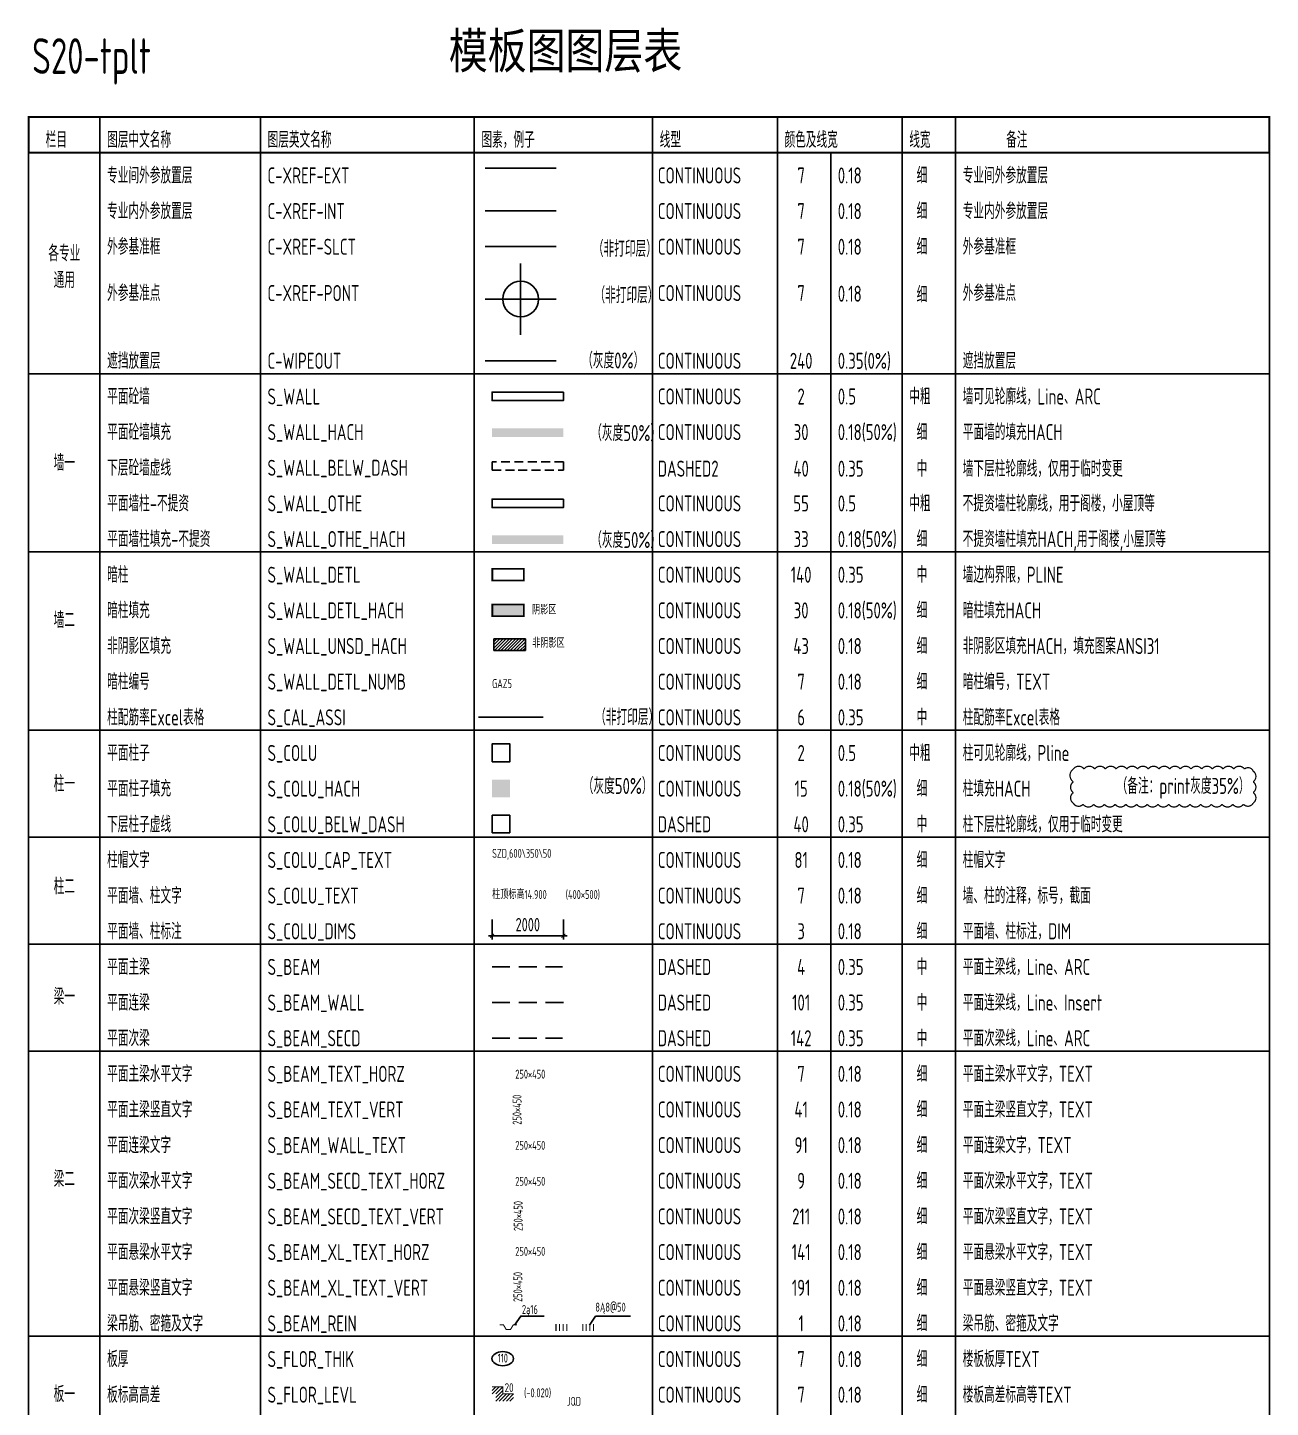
# Model space of a CAD drawing. Extents: x 517450926 to 520131079, y 3499134486 to 3500888201.
# Drawn here: x 517646588 to 517681448, y 3499172692 to 3499211395 of the extents above; entities that cross this region are included whole.
import ezdxf
from ezdxf.enums import TextEntityAlignment as Align

# ---------------------------------------------------------------- set-up
doc = ezdxf.new("R2010")
doc.units = 0
doc.header["$LTSCALE"] = 1000
doc.header["$MEASUREMENT"] = 0
doc.linetypes.add('DASHED', pattern=[0.75, 0.5, -0.25])
doc.linetypes.add('DASHED2', pattern=[0.375, 0.25, -0.125])
doc.layers.get('0').update_dxf_attribs({"linetype": 'CONTINUOUS'})
doc.layers.get('Defpoints').update_dxf_attribs({"color": 2, "linetype": 'CONTINUOUS'})
for name, color, linetype in [('C-WIPEOUT', 240, 'CONTINUOUS'), ('C-XREF-EXT', 7, 'CONTINUOUS'), ('C-XREF-INT', 7, 'CONTINUOUS'), ('S_BEAM', 4, 'DASHED'), ('S_BEAM_REIN', 1, 'CONTINUOUS'), ('S_BEAM_SECD', 5, 'DASHED'), ('S_BEAM_SECD_TEXT_HORZ', 9, 'CONTINUOUS'), ('S_BEAM_SECD_TEXT_VERT', 211, 'CONTINUOUS'), ('S_BEAM_TEXT_HORZ', 7, 'CONTINUOUS'), ('S_BEAM_TEXT_VERT', 41, 'CONTINUOUS'), ('S_BEAM_WALL', 5, 'DASHED'), ('S_BEAM_WALL_TEXT', 91, 'CONTINUOUS'), ('S_BEAM_XL_TEXT_HORZ', 141, 'CONTINUOUS'), ('S_BEAM_XL_TEXT_VERT', 191, 'CONTINUOUS'), ('S_COLU', 2, 'CONTINUOUS'), ('S_COLU_BELW_DASH', 40, 'DASHED'), ('S_COLU_CAP_TEXT', 81, 'CONTINUOUS'), ('S_COLU_DIMS', 3, 'CONTINUOUS'), ('S_COLU_HACH', 15, 'CONTINUOUS'), ('S_COLU_TEXT', 7, 'CONTINUOUS'), ('S_FLOR_ENHN', 91, 'DASHED'), ('S_FLOR_LEVL', 7, 'CONTINUOUS'), ('S_FLOR_THIK', 7, 'CONTINUOUS'), ('S_PLAN_TEXT', 7, 'CONTINUOUS'), ('S_POST_CHAG', 50, 'CONTINUOUS'), ('S_TABL', 83, 'CONTINUOUS'), ('S_WALL', 2, 'CONTINUOUS'), ('S_WALL_BELW_DASH', 40, 'DASHED2'), ('S_WALL_DETL', 140, 'CONTINUOUS'), ('S_WALL_DETL_HACH', 30, 'CONTINUOUS'), ('S_WALL_DETL_NUMB', 7, 'CONTINUOUS'), ('S_WALL_HACH', 30, 'CONTINUOUS'), ('S_WALL_OTHE', 55, 'CONTINUOUS'), ('S_WALL_OTHE_HACH', 33, 'CONTINUOUS'), ('S_WALL_UNSD_HACH', 43, 'CONTINUOUS')]:
    doc.layers.add(name, color=color, linetype=linetype)
for name, color, linetype, plot in [('C-XREF-PONT', 7, 'CONTINUOUS', False), ('C-XREF-SLCT', 7, 'CONTINUOUS', False), ('S_CAL_ASSI', 6, 'CONTINUOUS', False)]:
    doc.layers.add(name, color=color, linetype=linetype, plot=plot)
doc.styles.add('TH-STYLE1', font='Tssdeng.shx', dxfattribs={"width": 0.7, "bigfont": 'Tssdchn.shx'})
doc.styles.add('TH-STYLE2', font='', dxfattribs={"width": 0.8})
doc.styles.add('TH-STYLE3', font='tssdeng.shx', dxfattribs={"width": 0.7, "bigfont": 'tssdchn.shx'})
doc.styles.get('TH-STYLE2').set_extended_font_data('STXihei')
doc.dimstyles.new('TSSD_100_100', dxfattribs={"dimtxt": 375, "dimasz": 100, "dimexe": 100, "dimexo": 0, "dimgap": 125, "dimtad": 1, "dimdec": 1, "dimdsep": 46, "dimtxsty": 'TH-STYLE3', "dimblk": 'ARCHTICK', "dimcen": -100, "dimdle": 100, "dimclrt": 7, "dimadec": 0, "dimazin": 0, "dimtfac": 1, "dimtdec": 1, "dimtix": 1, "dimtmove": 2, "dimatfit": 3, "dimldrblk": 'ARCHTICK', "dimfxl": 500, "dimfxlon": 1, "dimtolj": 1, "dimtzin": 0, "dimarcsym": 0})

# ---------------------------------------------------------------- blocks, each defined once
blk = doc.blocks.new('B-th')
at = {"layer": 'S_FLOR_THIK', "color": 7, "extrusion": (0, 0, -1)}
blk.add_ellipse((86, 189), major_axis=(-302, 0), ratio=0.653433, dxfattribs=at)
at = {"style": 'TH-STYLE1', "width": 0.7, "flags": 8}
blk.add_attdef('BTH', text='', height=250, dxfattribs=at).set_placement((87, 80), align=Align.CENTER)
blk = doc.blocks.new('BGC2')
for p, q in [((-200, 200), (-300, 100)), ((-100, 200), (-300, 0)), ((0, 200), (-200, 0)), ((0, 100), (-200, -100)), ((0, 0), (-200, -200)), ((100, 0), (-100, -200)), ((200, 0), (0, -200)), ((300, 0), (100, -200)), ((300, -100), (200, -200))]:
    blk.add_line(p, q)
at = {"const_width": 25}
blk.add_lwpolyline([(-300, 200), (0, 200), (0, 0), (300, 0)], dxfattribs=at)
at = {"style": 'TH-STYLE1', "width": 0.703625}
blk.add_attdef('BGC', text='', height=250, dxfattribs=at).set_placement((50, 50), (300, 50), align=Align.FIT)
blk = doc.blocks.new('GoodwayInsertPoint')
for p, q in [((0, -100), (0, 100)), ((-100, 0), (100, 0))]:
    blk.add_line(p, q)
blk.add_circle((0, 0), 50)
blk = doc.blocks.new('_ArchTick')
at = {"color": 0, "const_width": 0.25}
blk.add_lwpolyline([(-0.53, -0.53), (0.53, 0.53)], dxfattribs=at)
blk = doc.blocks.new('*D551')
at = {"layer": 'Defpoints', "color": 0, "transparency": 16777216}
for p in [(517659618, 3499186375), (517661618, 3499186375), (517661618, 3499185921)]:
    blk.add_point(p, dxfattribs=at)
at = {"layer": 'S_COLU_DIMS', "color": 0, "lineweight": -2, "transparency": 16777216}
for p, q in [((517659618, 3499186375), (517659618, 3499185821)), ((517661618, 3499186375), (517661618, 3499185821)), ((517659518, 3499185921), (517661718, 3499185921))]:
    blk.add_line(p, q, dxfattribs=at)
at = {"layer": 'S_COLU_DIMS', "color": 0, "lineweight": -2, "transparency": 16777216, "xscale": 100, "yscale": 100, "zscale": 100, "rotation": 180}
blk.add_blockref('_ArchTick', (517659618, 3499185921), dxfattribs=at)
at = {"layer": 'S_COLU_DIMS', "color": 0, "lineweight": -2, "transparency": 16777216, "xscale": 100, "yscale": 100, "zscale": 100}
blk.add_blockref('_ArchTick', (517661618, 3499185921), dxfattribs=at)
at = {"layer": 'S_COLU_DIMS', "color": 7, "transparency": 16777216, "insert": (517660618, 3499186233), "char_height": 375, "attachment_point": 5, "style": 'TH-STYLE3'}
blk.add_mtext('\\A1;2000', dxfattribs=at)

msp = doc.modelspace()

# ---------------------------------------------------------------- hatches: boundary and pattern name
at = {"layer": 'S_WALL_DETL_HACH'}
msp.add_hatch(color=256, dxfattribs=at).paths.add_polyline_path([(517660504.0535, 3499194885.7946), (517660504.0535, 3499195213.3186), (517659621.6908, 3499195213.3186), (517659621.6908, 3499194885.7946)])
at = {"layer": 'S_WALL_HACH'}
msp.add_hatch(color=256, dxfattribs=at).paths.add_polyline_path([(517661617.5913, 3499199913.868), (517661617.5913, 3499200153.868), (517659617.5913, 3499200153.868), (517659617.5913, 3499199913.868)])
at = {"layer": 'S_WALL_OTHE_HACH'}
msp.add_hatch(color=256, dxfattribs=at).paths.add_polyline_path([(517661617.5873, 3499196913.868), (517661617.5873, 3499197153.868), (517659617.5873, 3499197153.868), (517659617.5873, 3499196913.868)])
at = {"layer": 'S_WALL_UNSD_HACH'}
h = msp.add_hatch(dxfattribs=at)
h.set_pattern_fill('ANSI31', color=256, scale=500, style=0)
h.set_pattern_definition([(45, (517753078.875, 3499189201.21), (-44.194174, 44.194174), [])])
h.paths.add_polyline_path([(517659668.1833, 3499194246.7276), (517659668.1833, 3499193919.2036), (517660550.546, 3499193919.2036), (517660550.546, 3499194246.7276)])

# ---------------------------------------------------------------- linework, layer by layer
at = {"layer": 'C-WIPEOUT'}
msp.add_line((517659417.5812, 3499202051.7765), (517661417.5812, 3499202051.7765), dxfattribs=at)
at = {"layer": 'C-XREF-EXT'}
msp.add_line((517659417.5812, 3499207451.7765), (517661417.5812, 3499207451.7765), dxfattribs=at)
at = {"layer": 'C-XREF-INT'}
msp.add_line((517659417.5812, 3499206251.7765), (517661417.5812, 3499206251.7765), dxfattribs=at)
at = {"layer": 'C-XREF-SLCT'}
msp.add_line((517659417.5812, 3499205251.7765), (517661417.5812, 3499205251.7765), dxfattribs=at)
at = {"layer": 'S_BEAM'}
msp.add_line((517659617.5772, 3499185051.7765), (517661588.0447, 3499185051.7765), dxfattribs=at)
at = {"layer": 'S_BEAM_REIN'}
for points in [[(517660246.6034, 3499174996.8095), (517660419.0973, 3499175255.089), (517661073.7257, 3499175255.089)], [(517662348.9286, 3499174996.8095), (517662521.4225, 3499175255.089), (517663499.9141, 3499175255.089)]]:
    msp.add_lwpolyline(points, dxfattribs=at)
at = {"layer": 'S_BEAM_REIN', "const_width": 30}
for points in [[(517660312.9288, 3499175010.6742), (517660212.9288, 3499175010.6742), (517660132.9288, 3499174877.3409), (517660012.9288, 3499174877.3409), (517659932.9288, 3499175010.6742), (517659832.9288, 3499175010.6742)], [(517661409.6311, 3499175031.8827), (517661409.6311, 3499174831.8784)], [(517661509.6311, 3499175031.8827), (517661509.6311, 3499174831.8784)], [(517661609.6311, 3499175031.8827), (517661609.6311, 3499174831.8784)], [(517661709.6311, 3499175031.8827), (517661709.6311, 3499174831.8784)], [(517662158.1883, 3499175031.8827), (517662158.1883, 3499174831.8784)], [(517662258.1883, 3499175031.8827), (517662258.1883, 3499174831.8784)], [(517662358.1883, 3499175031.8827), (517662358.1883, 3499174831.8784)], [(517662458.1883, 3499175031.8827), (517662458.1883, 3499174831.8784)]]:
    msp.add_lwpolyline(points, dxfattribs=at)
at = {"layer": 'S_BEAM_SECD'}
msp.add_line((517659617.5772, 3499183051.7765), (517661588.0447, 3499183051.7765), dxfattribs=at)
at = {"layer": 'S_BEAM_WALL'}
msp.add_line((517659617.5772, 3499184051.7765), (517661617.5772, 3499184051.7765), dxfattribs=at)
at = {"layer": 'S_CAL_ASSI'}
msp.add_line((517659239.7478, 3499192051.7765), (517661053.3123, 3499192051.7765), dxfattribs=at)
at = {"layer": 'S_COLU'}
msp.add_lwpolyline([(517659617.5772, 3499190801.7765), (517659617.5772, 3499191301.7765), (517660117.5772, 3499191301.7765), (517660117.5772, 3499190801.7765)], close=True, dxfattribs=at)
at = {"layer": 'S_COLU_BELW_DASH'}
msp.add_lwpolyline([(517659617.5772, 3499188807.3325), (517659617.5772, 3499189307.3325), (517660117.5772, 3499189307.3325), (517660117.5772, 3499188807.3325)], close=True, dxfattribs=at)
at = {"layer": 'S_COLU_HACH'}
msp.add_solid([(517659617.5772, 3499190301.7765), (517660117.5772, 3499190301.7765), (517659617.5772, 3499189801.7765), (517660117.5772, 3499189801.7765)], dxfattribs=at)
at = {"layer": 'S_POST_CHAG', "const_width": 35}
msp.add_lwpolyline([(517675920.3999, 3499190598.2417, -0.52056705), (517676220.3999, 3499190598.2417, -0.52056705), (517676520.3999, 3499190598.2417, -0.52056705), (517676820.3999, 3499190598.2417, -0.52056705), (517677120.3999, 3499190598.2417, -0.52056705), (517677420.3999, 3499190598.2417, -0.52056705), (517677720.3999, 3499190598.2417, -0.52056705), (517678020.3999, 3499190598.2417, -0.52056705), (517678320.3999, 3499190598.2417, -0.52056705), (517678620.3999, 3499190598.2417, -0.52056705), (517678920.3999, 3499190598.2417, -0.52056705), (517679220.3999, 3499190598.2417, -0.52056705), (517679520.3999, 3499190598.2417, -0.52056705), (517679820.3999, 3499190598.2417, -0.52056705), (517680120.3999, 3499190598.2417, -0.52056705), (517680420.3999, 3499190598.2417, -0.52056705), (517680720.3999, 3499190598.2417, -0.52056705), (517680962.877, 3499190540.7188, -0.52056705), (517680962.877, 3499190240.7188, -0.52056705), (517680962.877, 3499189940.7188, -0.52056705), (517680962.877, 3499189640.7188, -0.52056705), (517680692.8216, 3499189610.7742, -0.52056705), (517680392.8216, 3499189610.7742, -0.52056705), (517680092.8216, 3499189610.7742, -0.52056705), (517679792.8216, 3499189610.7742, -0.52056705), (517679492.8216, 3499189610.7742, -0.52056705), (517679192.8216, 3499189610.7742, -0.52056705), (517678892.8216, 3499189610.7742, -0.52056705), (517678592.8216, 3499189610.7742, -0.52056705), (517678292.8216, 3499189610.7742, -0.52056705), (517677992.8216, 3499189610.7742, -0.52056705), (517677692.8216, 3499189610.7742, -0.52056705), (517677392.8216, 3499189610.7742, -0.52056705), (517677092.8216, 3499189610.7742, -0.52056705), (517676792.8216, 3499189610.7742, -0.52056705), (517676492.8216, 3499189610.7742, -0.52056705), (517676192.8216, 3499189610.7742, -0.52056705), (517675920.3999, 3499189638.3525, -0.52056705), (517675920.3999, 3499189938.3525, -0.52056705), (517675920.3999, 3499190238.3525, -0.52056705)], format="xyb", close=True, dxfattribs=at)
at = {"layer": 'S_TABL'}
for p, q in [((517648617.5852, 3499207887.7765), (517648617.5852, 3499208887.7765)), ((517653117.5852, 3499207887.7765), (517653117.5852, 3499208887.7765)), ((517659117.5852, 3499207887.7765), (517659117.5852, 3499208887.7765)), ((517664117.5852, 3499207887.7765), (517664117.5852, 3499208887.7765)), ((517667617.5852, 3499207887.7765), (517667617.5852, 3499208887.7765)), ((517671117.5852, 3499207887.7765), (517671117.5852, 3499208887.7765)), ((517672617.5812, 3499207887.7765), (517672617.5812, 3499208887.7765)), ((517648617.5812, 3499207887.7765), (517648617.5812, 3499201687.7765)), ((517653117.5812, 3499207887.7765), (517653117.5812, 3499201687.7765)), ((517659117.5812, 3499207887.7765), (517659117.5812, 3499201687.7765)), ((517664117.5772, 3499207887.7765), (517664117.5772, 3499201687.7765)), ((517667617.5812, 3499207887.7765), (517667617.5812, 3499201687.7765)), ((517669117.5812, 3499207887.7765), (517669117.5812, 3499201687.7765)), ((517671117.5812, 3499207887.7765), (517671117.5812, 3499201687.7765)), ((517672617.5812, 3499207887.7765), (517672617.5812, 3499201687.7765)), ((517646617.5852, 3499201687.7765), (517681417.5772, 3499201687.7765)), ((517646617.5852, 3499201687.7765), (517681417.5772, 3499201687.7765)), ((517648617.5852, 3499201687.7765), (517648617.5772, 3499196687.7765)), ((517653117.5852, 3499201687.7765), (517653117.5772, 3499196687.7765)), ((517659117.5852, 3499201687.7765), (517659117.5772, 3499196687.7765)), ((517664117.5812, 3499201687.7765), (517664117.5732, 3499196687.7765)), ((517667617.5852, 3499201687.7765), (517667617.5772, 3499196687.7765)), ((517669117.5852, 3499201687.7765), (517669117.5772, 3499196687.7765)), ((517671117.5852, 3499201687.7765), (517671117.5772, 3499196687.7765)), ((517672617.5852, 3499201687.7765), (517672617.5772, 3499196687.7765)), ((517648617.5772, 3499191687.7765), (517648617.5772, 3499196687.7765)), ((517653117.5732, 3499191687.7765), (517653117.5772, 3499196687.7765)), ((517659117.5772, 3499196687.7765), (517659117.5732, 3499191687.7765)), ((517664117.5732, 3499196687.7765), (517664117.5691, 3499191687.7765)), ((517667617.5772, 3499196687.7765), (517667617.5732, 3499191687.7765)), ((517669117.5772, 3499196687.7765), (517669117.5732, 3499191687.7765)), ((517671117.5772, 3499196687.7765), (517671117.5732, 3499191687.7765)), ((517672617.5772, 3499196687.7765), (517672617.5732, 3499191687.7765)), ((517648617.5772, 3499188687.7765), (517648617.5772, 3499191687.7765)), ((517653117.5732, 3499188687.7765), (517653117.5732, 3499191687.7765)), ((517659117.5732, 3499188687.7765), (517659117.5732, 3499191687.7765)), ((517664117.5691, 3499188687.7765), (517664117.5691, 3499191687.7765)), ((517667617.5732, 3499188687.7765), (517667617.5732, 3499191687.7765)), ((517669117.5732, 3499188687.7765), (517669117.5732, 3499191687.7765)), ((517671117.5732, 3499188687.7765), (517671117.5732, 3499191687.7765)), ((517672617.5732, 3499188687.7765), (517672617.5732, 3499191687.7765)), ((517648617.5772, 3499185687.7765), (517648617.5772, 3499188687.7765)), ((517653117.5732, 3499185687.7765), (517653117.5732, 3499188687.7765)), ((517659117.5732, 3499185687.7765), (517659117.5732, 3499188687.7765)), ((517664117.5691, 3499185687.7765), (517664117.5691, 3499188687.7765)), ((517667617.5732, 3499185687.7765), (517667617.5732, 3499188687.7765)), ((517669117.5732, 3499185687.7765), (517669117.5732, 3499188687.7765)), ((517671117.5732, 3499185687.7765), (517671117.5732, 3499188687.7765)), ((517672617.5732, 3499185687.7765), (517672617.5732, 3499188687.7765)), ((517648617.5772, 3499182687.7765), (517648617.5772, 3499185687.7765)), ((517653117.5732, 3499182687.7765), (517653117.5732, 3499185687.7765)), ((517659117.5732, 3499182687.7765), (517659117.5732, 3499185687.7765)), ((517664117.5691, 3499182687.7765), (517664117.5691, 3499185687.7765)), ((517667617.5732, 3499182687.7765), (517667617.5732, 3499185687.7765)), ((517669117.5732, 3499182687.7765), (517669117.5732, 3499185687.7765)), ((517671117.5732, 3499182687.7765), (517671117.5732, 3499185687.7765)), ((517672617.5732, 3499182687.7765), (517672617.5732, 3499185687.7765)), ((517648617.5772, 3499174687.7765), (517648617.5772, 3499182687.7765)), ((517653117.5732, 3499174687.7765), (517653117.5732, 3499182687.7765)), ((517659117.5732, 3499174687.7765), (517659117.5732, 3499182687.7765)), ((517664117.5691, 3499174687.7765), (517664117.5691, 3499182687.7765)), ((517667617.5732, 3499174687.7765), (517667617.5732, 3499182687.7765)), ((517669117.5732, 3499174687.7765), (517669117.5732, 3499182687.7765)), ((517671117.5732, 3499174687.7765), (517671117.5732, 3499182687.7765)), ((517672617.5732, 3499174687.7765), (517672617.5732, 3499182687.7765)), ((517648617.5732, 3499171687.7765), (517648617.5772, 3499174687.7765)), ((517653117.5732, 3499171687.7765), (517653117.5732, 3499174687.7765)), ((517659117.5732, 3499171687.7765), (517659117.5732, 3499174687.7765)), ((517664117.5691, 3499171687.7765), (517664117.5691, 3499174687.7765)), ((517667617.5732, 3499171687.7765), (517667617.5732, 3499174687.7765)), ((517669117.5732, 3499171687.7765), (517669117.5732, 3499174687.7765)), ((517671117.5732, 3499171687.7765), (517671117.5732, 3499174687.7765)), ((517672617.5732, 3499171687.7765), (517672617.5732, 3499174687.7765))]:
    msp.add_line(p, q, dxfattribs=at)
at = {"layer": 'S_TABL', "const_width": 60}
msp.add_lwpolyline([(517646617.5852, 3499208887.7765), (517681417.5691, 3499208887.7765), (517681417.5691, 3499207887.7765), (517646617.5852, 3499207887.7765)], close=True, dxfattribs=at)
at = {"layer": 'S_TABL'}
for points in [[(517646617.5852, 3499207887.7765), (517681417.5691, 3499207887.7765), (517681417.5772, 3499201687.7765), (517646617.5852, 3499201687.7765)], [(517646617.5852, 3499201687.7765), (517681417.5772, 3499201687.7765), (517681417.5691, 3499196687.7765), (517646617.5772, 3499196687.7765)], [(517646617.5772, 3499196687.7765), (517681417.5691, 3499196687.7765), (517681417.5691, 3499191687.7765), (517646617.5772, 3499191687.7765)], [(517646617.5772, 3499191687.7765), (517681417.5691, 3499191687.7765), (517681417.5691, 3499188687.7765), (517646617.5772, 3499188687.7765)], [(517646617.5772, 3499188687.7765), (517681417.5691, 3499188687.7765), (517681417.5691, 3499185687.7765), (517646617.5772, 3499185687.7765)], [(517646617.5772, 3499185687.7765), (517681417.5691, 3499185687.7765), (517681417.5691, 3499182687.7765), (517646617.5772, 3499182687.7765)], [(517646617.5772, 3499182687.7765), (517681417.5691, 3499182687.7765), (517681417.5691, 3499174687.7765), (517646617.5772, 3499174687.7765)], [(517646617.5772, 3499174687.7765), (517681417.5691, 3499174687.7765), (517681417.5691, 3499171687.7765), (517646617.5772, 3499171687.7765)]]:
    msp.add_lwpolyline(points, close=True, dxfattribs=at)
at = {"layer": 'S_WALL'}
msp.add_lwpolyline([(517661617.5852, 3499201171.7765), (517659617.5852, 3499201171.7765), (517659617.5852, 3499200931.7765), (517660347.1693, 3499200931.7765), (517660347.1693, 3499200931.7765), (517661617.5852, 3499200931.7765), (517661617.5852, 3499201171.7765)], dxfattribs=at)
at = {"layer": 'S_WALL_BELW_DASH'}
msp.add_lwpolyline([(517661617.5812, 3499199216.6163), (517659617.5812, 3499199216.6163), (517659617.5812, 3499198976.6163), (517660347.1653, 3499198976.6163), (517660347.1653, 3499198976.6163), (517661617.5812, 3499198976.6163), (517661617.5812, 3499199216.6163)], dxfattribs=at)
at = {"layer": 'S_WALL_DETL'}
for p, q in [((517659668.1833, 3499194246.7276), (517660550.546, 3499194246.7276)), ((517659668.1833, 3499193919.2036), (517659668.1833, 3499194246.7276)), ((517660550.546, 3499194246.7276), (517660550.546, 3499193919.2036)), ((517660550.546, 3499193919.2036), (517659668.1833, 3499193919.2036))]:
    msp.add_line(p, q, dxfattribs=at)
at = {"layer": 'S_WALL_DETL', "const_width": 50}
for points in [[(517659621.6908, 3499196215.5385), (517660504.0535, 3499196215.5385), (517660504.0535, 3499195888.0145), (517659621.6908, 3499195888.0145)], [(517659621.6908, 3499195213.3186), (517660504.0535, 3499195213.3186), (517660504.0535, 3499194885.7946), (517659621.6908, 3499194885.7946)]]:
    msp.add_lwpolyline(points, close=True, dxfattribs=at)
at = {"layer": 'S_WALL_OTHE'}
msp.add_lwpolyline([(517661617.5812, 3499198171.7765), (517659617.5812, 3499198171.7765), (517659617.5812, 3499197931.7765), (517660347.1653, 3499197931.7765), (517660347.1653, 3499197931.7765), (517661617.5812, 3499197931.7765), (517661617.5812, 3499198171.7765)], dxfattribs=at)

# ---------------------------------------------------------------- block references
at = {"layer": 'C-XREF-PONT', "xscale": 10, "yscale": 10, "zscale": 10}
msp.add_blockref('GoodwayInsertPoint', (517660417.5812, 3499203780.1126), dxfattribs=at)
at = {"layer": 'S_FLOR_LEVL'}
ref = msp.add_blockref('BGC2', (517659917.5772, 3499173070.6174), dxfattribs=at)
ref.add_attrib('BGC', '20', dxfattribs={"layer": '0', "height": 250, "style": 'TH-STYLE1', "width": 0.764706}).set_placement((517659967.5772, 3499173120.6174), (517660217.5772, 3499173120.6174), align=Align.FIT)
at = {"layer": 'S_FLOR_THIK'}
msp.add_blockref('B-th', (517659829.7274, 3499173870.4973), dxfattribs=at).add_auto_attribs({'BTH': '110'})

# ---------------------------------------------------------------- texts
at = {"layer": 'S_BEAM_REIN', "style": 'TH-STYLE1', "width": 0.7}
for s, p in [('2ą16', (517660453.9312, 3499175313.16)), ('8Ą8@50', (517662512.465, 3499175378.8179))]:
    msp.add_text(s, height=250, dxfattribs=at).set_placement(p)
at = {"layer": 'S_BEAM_SECD_TEXT_HORZ', "style": 'TH-STYLE1', "width": 0.7}
msp.add_text('250×450', height=250, dxfattribs=at).set_placement((517660267.3801, 3499178834.3464), align=Align.BOTTOM_LEFT)
at = {"layer": 'S_BEAM_SECD_TEXT_VERT', "style": 'TH-STYLE1', "width": 0.7}
msp.add_text('250×450', height=250, rotation=90, dxfattribs=at).set_placement((517660548.855, 3499177640.0275), align=Align.BOTTOM_LEFT)
at = {"layer": 'S_BEAM_TEXT_HORZ', "style": 'TH-STYLE1', "width": 0.7}
msp.add_text('250×450', height=250, dxfattribs=at).set_placement((517660267.3801, 3499181839.5686), align=Align.BOTTOM_LEFT)
at = {"layer": 'S_BEAM_TEXT_VERT', "style": 'TH-STYLE1', "width": 0.7}
msp.add_text('250×450', height=250, rotation=90, dxfattribs=at).set_placement((517660516.3662, 3499180621.719), align=Align.BOTTOM_LEFT)
at = {"layer": 'S_BEAM_WALL_TEXT', "style": 'TH-STYLE1', "width": 0.7}
msp.add_text('250×450', height=250, dxfattribs=at).set_placement((517660267.3801, 3499179843.8841), align=Align.BOTTOM_LEFT)
at = {"layer": 'S_BEAM_XL_TEXT_HORZ', "style": 'TH-STYLE1', "width": 0.7}
msp.add_text('250×450', height=250, dxfattribs=at).set_placement((517660267.3801, 3499176943.8841))
at = {"layer": 'S_BEAM_XL_TEXT_VERT', "style": 'TH-STYLE1', "width": 0.7}
msp.add_text('250×450', height=250, rotation=90, dxfattribs=at).set_placement((517660463.1366, 3499175650.4028))
at = {"layer": 'S_COLU_CAP_TEXT', "style": 'TH-STYLE1', "width": 0.7}
msp.add_text('SZD,600\\350\\50', height=250, dxfattribs=at).set_placement((517659617.5772, 3499188032.8425), align=Align.BOTTOM_LEFT)
at = {"layer": 'S_COLU_TEXT', "style": 'TH-STYLE1', "width": 0.7}
for s, p in [('柱顶标高14.900', (517659617.5772, 3499186878.2403)), ('(400×500)', (517661681.2513, 3499186878.2403))]:
    msp.add_text(s, height=250, dxfattribs=at).set_placement(p, align=Align.BOTTOM_LEFT)
at = {"layer": 'S_FLOR_ENHN', "style": 'TH-STYLE1', "width": 0.7}
msp.add_text('JQD', height=250, dxfattribs=at).set_placement((517661713.6144, 3499172738.3353))
at = {"layer": 'S_FLOR_LEVL', "style": 'TH-STYLE1', "width": 0.7}
msp.add_text('(-0.020)', height=250, dxfattribs=at).set_placement((517660513.6154, 3499172976.6341))
at = {"layer": 'S_PLAN_TEXT'}
for s, height, style, width, p in [('模板图图层表', 1000, 'TH-STYLE2', 0.8, (517658401.0253, 3499209949.1865)), ('S20-tplt', 1000, 'TH-STYLE1', 0.7, (517646714.2924, 3499209797.4773)), ('栏目', 450, 'TH-STYLE1', 0.7, (517647092.9344, 3499207887.7765)), ('图层中文名称', 450, 'TH-STYLE1', 0.7, (517648817.5852, 3499207887.7765)), ('图层英文名称', 450, 'TH-STYLE1', 0.7, (517653317.5852, 3499207887.7765)), ('图素，例子', 450, 'TH-STYLE1', 0.7, (517659317.5852, 3499207887.7765)), ('线型', 450, 'TH-STYLE1', 0.7, (517664317.5852, 3499207887.7765)), ('颜色及线宽', 450, 'TH-STYLE1', 0.7, (517667817.5852, 3499207887.7765)), ('线宽', 450, 'TH-STYLE1', 0.7, (517671317.5852, 3499207887.7765)), ('备注', 450, 'TH-STYLE1', 0.7, (517674035.288, 3499207887.7765)), ('专业间外参放置层', 450, 'TH-STYLE1', 0.7, (517648817.5812, 3499206887.7765)), ('C-XREF-EXT', 450, 'TH-STYLE1', 0.7, (517653317.5812, 3499206887.7765)), ('CONTINUOUS', 450, 'TH-STYLE1', 0.7, (517664264.2129, 3499206887.7765)), ('0.18', 450, 'TH-STYLE1', 0.7, (517669312.3733, 3499206887.7765)), ('细', 450, 'TH-STYLE1', 0.7, (517671523.9346, 3499206887.7765)), ('专业间外参放置层', 450, 'TH-STYLE1', 0.7, (517672817.5852, 3499206887.7765)), ('专业内外参放置层', 450, 'TH-STYLE1', 0.7, (517648817.5812, 3499205887.7765)), ('C-XREF-INT', 450, 'TH-STYLE1', 0.7, (517653317.5812, 3499205887.7765)), ('CONTINUOUS', 450, 'TH-STYLE1', 0.7, (517664264.2129, 3499205887.7765)), ('0.18', 450, 'TH-STYLE1', 0.7, (517669312.3733, 3499205887.7765)), ('细', 450, 'TH-STYLE1', 0.7, (517671523.9346, 3499205887.7765)), ('专业内外参放置层', 450, 'TH-STYLE1', 0.7, (517672817.5852, 3499205887.7765)), ('外参基准框', 450, 'TH-STYLE1', 0.7, (517648817.5812, 3499204887.7765)), ('C-XREF-SLCT', 450, 'TH-STYLE1', 0.7, (517653317.5812, 3499204887.7765)), ('CONTINUOUS', 450, 'TH-STYLE1', 0.7, (517664264.2129, 3499204887.7765)), ('0.18', 450, 'TH-STYLE1', 0.7, (517669312.3733, 3499204887.7765)), ('细', 450, 'TH-STYLE1', 0.7, (517671523.9346, 3499204887.7765)), ('外参基准框', 450, 'TH-STYLE1', 0.7, (517672817.5852, 3499204887.7765)), ('外参基准点', 450, 'TH-STYLE1', 0.7, (517648817.5812, 3499203587.7765)), ('C-XREF-PONT', 450, 'TH-STYLE1', 0.7, (517653317.5812, 3499203587.7765)), ('CONTINUOUS', 450, 'TH-STYLE1', 0.7, (517664264.2129, 3499203587.7765)), ('0.18', 450, 'TH-STYLE1', 0.7, (517669312.3733, 3499203570.3831)), ('细', 450, 'TH-STYLE1', 0.7, (517671523.9346, 3499203546.9681)), ('外参基准点', 450, 'TH-STYLE1', 0.7, (517672817.5852, 3499203587.7765)), ('遮挡放置层', 450, 'TH-STYLE1', 0.7, (517648817.5812, 3499201687.7765)), ('C-WIPEOUT', 450, 'TH-STYLE1', 0.7, (517653317.5812, 3499201687.7765)), ('CONTINUOUS', 450, 'TH-STYLE1', 0.7, (517664264.2129, 3499201687.7765)), ('0.35(0%%%)', 450, 'TH-STYLE1', 0.7, (517669312.3733, 3499201687.7765)), ('遮挡放置层', 450, 'TH-STYLE1', 0.7, (517672817.5852, 3499201687.7765)), ('平面砼墙', 450, 'TH-STYLE1', 0.7, (517648817.5852, 3499200687.7765)), ('S_WALL', 450, 'TH-STYLE1', 0.7, (517653317.5852, 3499200687.7765)), ('CONTINUOUS', 450, 'TH-STYLE1', 0.7, (517664264.2129, 3499200687.7765)), ('0.5', 450, 'TH-STYLE1', 0.7, (517669312.3733, 3499200687.7765)), ('中粗', 450, 'TH-STYLE1', 0.7, (517671317.5852, 3499200687.7765)), ('墙可见轮廓线，Line、ARC', 450, 'TH-STYLE1', 0.7, (517672817.5852, 3499200687.7765)), ('平面砼墙填充', 450, 'TH-STYLE1', 0.7, (517648817.5913, 3499199687.7765)), ('S_WALL_HACH', 450, 'TH-STYLE1', 0.7, (517653317.5913, 3499199687.7765)), ('CONTINUOUS', 450, 'TH-STYLE1', 0.7, (517664264.2189, 3499199687.7765)), ('0.18(50%%%)', 450, 'TH-STYLE1', 0.7, (517669312.3794, 3499199687.7765)), ('细', 450, 'TH-STYLE1', 0.7, (517671523.9406, 3499199687.7765)), ('平面墙的填充HACH', 450, 'TH-STYLE1', 0.7, (517672817.5913, 3499199687.7765)), ('下层砼墙虚线', 450, 'TH-STYLE1', 0.7, (517648817.5913, 3499198687.7765)), ('S_WALL_BELW_DASH', 450, 'TH-STYLE1', 0.7, (517653317.5913, 3499198687.7765)), ('DASHED2', 450, 'TH-STYLE1', 0.7, (517664264.2048, 3499198663.1604)), ('0.35', 450, 'TH-STYLE1', 0.7, (517669312.3653, 3499198663.1604)), ('中', 450, 'TH-STYLE1', 0.7, (517671523.9225, 3499198663.1604)), ('墙下层柱轮廓线，仅用于临时变更', 450, 'TH-STYLE1', 0.7, (517672817.5772, 3499198663.1604)), ('平面墙柱-不提资', 450, 'TH-STYLE1', 0.7, (517648817.5812, 3499197687.7765)), ('S_WALL_OTHE', 450, 'TH-STYLE1', 0.7, (517653317.5812, 3499197687.7765)), ('CONTINUOUS', 450, 'TH-STYLE1', 0.7, (517664264.2088, 3499197687.7765)), ('0.5', 450, 'TH-STYLE1', 0.7, (517669312.3693, 3499197687.7765)), ('中粗', 450, 'TH-STYLE1', 0.7, (517671317.5812, 3499197687.7765)), ('不提资墙柱轮廓线，用于阁楼，小屋顶等', 450, 'TH-STYLE1', 0.7, (517672817.5812, 3499197687.7765)), ('平面墙柱填充-不提资', 450, 'TH-STYLE1', 0.7, (517648817.5873, 3499196687.7765)), ('S_WALL_OTHE_HACH', 450, 'TH-STYLE1', 0.7, (517653317.5873, 3499196687.7765)), ('CONTINUOUS', 450, 'TH-STYLE1', 0.7, (517664264.2149, 3499196687.7765)), ('0.18(50%%%)', 450, 'TH-STYLE1', 0.7, (517669312.3753, 3499196687.7765)), ('细', 450, 'TH-STYLE1', 0.7, (517671523.9366, 3499196687.7765)), ('不提资墙柱填充HACH,用于阁楼,小屋顶等', 450, 'TH-STYLE1', 0.7, (517672817.5873, 3499196687.7765)), ('暗柱', 450, 'TH-STYLE1', 0.7, (517648817.5772, 3499195687.7765)), ('S_WALL_DETL', 450, 'TH-STYLE1', 0.7, (517653317.5772, 3499195687.7765)), ('CONTINUOUS', 450, 'TH-STYLE1', 0.7, (517664264.2048, 3499195687.7765)), ('0.35', 450, 'TH-STYLE1', 0.7, (517669312.3653, 3499195687.7765)), ('中', 450, 'TH-STYLE1', 0.7, (517671523.9255, 3499195687.7765)), ('墙边构界限，PLINE', 450, 'TH-STYLE1', 0.7, (517672817.5772, 3499195687.7765)), ('暗柱填充', 450, 'TH-STYLE1', 0.7, (517648817.5772, 3499194687.7765)), ('S_WALL_DETL_HACH', 450, 'TH-STYLE1', 0.7, (517653317.5772, 3499194687.7765)), ('CONTINUOUS', 450, 'TH-STYLE1', 0.7, (517664264.2048, 3499194687.7765)), ('0.18(50%%%)', 450, 'TH-STYLE1', 0.7, (517669312.3653, 3499194687.7765)), ('细', 450, 'TH-STYLE1', 0.7, (517671523.9245, 3499194687.7765)), ('暗柱填充HACH', 450, 'TH-STYLE1', 0.7, (517672817.5772, 3499194687.7765)), ('非阴影区填充', 450, 'TH-STYLE1', 0.7, (517648817.5772, 3499193687.7765)), ('S_WALL_UNSD_HACH', 450, 'TH-STYLE1', 0.7, (517653317.5772, 3499193687.7765)), ('CONTINUOUS', 450, 'TH-STYLE1', 0.7, (517664264.2048, 3499193687.7765)), ('0.18', 450, 'TH-STYLE1', 0.7, (517669312.3653, 3499193687.7765)), ('细', 450, 'TH-STYLE1', 0.7, (517671523.9245, 3499193687.7765)), ('非阴影区填充HACH，填充图案ANSI31', 450, 'TH-STYLE1', 0.7, (517672817.5772, 3499193687.7765)), ('暗柱编号', 450, 'TH-STYLE1', 0.7, (517648817.5772, 3499192687.7765)), ('细', 450, 'TH-STYLE1', 0.7, (517671523.9235, 3499192687.7765)), ('暗柱编号，TEXT', 450, 'TH-STYLE1', 0.7, (517672817.5772, 3499192687.7765)), ('S_WALL_DETL_NUMB', 450, 'TH-STYLE1', 0.7, (517653317.5772, 3499192687.7765)), ('CONTINUOUS', 450, 'TH-STYLE1', 0.7, (517664264.2048, 3499192687.7765)), ('0.18', 450, 'TH-STYLE1', 0.7, (517669312.3653, 3499192687.7765)), ('柱配筋率Excel表格', 450, 'TH-STYLE1', 0.7, (517648817.5772, 3499191687.7765)), ('S_CAL_ASSI', 450, 'TH-STYLE1', 0.7, (517653317.5772, 3499191687.7765)), ('CONTINUOUS', 450, 'TH-STYLE1', 0.7, (517664264.2048, 3499191687.7765)), ('0.35', 450, 'TH-STYLE1', 0.7, (517669312.3653, 3499191687.7765)), ('中', 450, 'TH-STYLE1', 0.7, (517671523.9235, 3499191687.7765)), ('柱配筋率Excel表格', 450, 'TH-STYLE1', 0.7, (517672817.5772, 3499191687.7765)), ('平面柱子', 450, 'TH-STYLE1', 0.7, (517648817.5772, 3499190687.7765)), ('S_COLU', 450, 'TH-STYLE1', 0.7, (517653317.5772, 3499190687.7765)), ('CONTINUOUS', 450, 'TH-STYLE1', 0.7, (517664264.2048, 3499190687.7765)), ('0.5', 450, 'TH-STYLE1', 0.7, (517669312.3653, 3499190687.7765)), ('中粗', 450, 'TH-STYLE1', 0.7, (517671317.5732, 3499190687.7765)), ('柱可见轮廓线，Pline', 450, 'TH-STYLE1', 0.7, (517672817.5772, 3499190687.7765)), ('平面柱子填充', 450, 'TH-STYLE1', 0.7, (517648817.5772, 3499189687.7765)), ('S_COLU_HACH', 450, 'TH-STYLE1', 0.7, (517653317.5772, 3499189687.7765)), ('CONTINUOUS', 450, 'TH-STYLE1', 0.7, (517664264.2048, 3499189687.7765)), ('0.18(50%%%)', 450, 'TH-STYLE1', 0.7, (517669312.3653, 3499189687.7765)), ('细', 450, 'TH-STYLE1', 0.7, (517671523.9225, 3499189687.7765)), ('柱填充HACH', 450, 'TH-STYLE1', 0.7, (517672817.5772, 3499189687.7765)), ('下层柱子虚线', 450, 'TH-STYLE1', 0.7, (517648817.5772, 3499188687.7765)), ('S_COLU_BELW_DASH', 450, 'TH-STYLE1', 0.7, (517653317.5772, 3499188687.7765)), ('DASHED', 450, 'TH-STYLE1', 0.7, (517664264.2048, 3499188687.7765)), ('0.35', 450, 'TH-STYLE1', 0.7, (517669312.3653, 3499188687.7765)), ('中', 450, 'TH-STYLE1', 0.7, (517671523.9225, 3499188687.7765)), ('柱下层柱轮廓线，仅用于临时变更', 450, 'TH-STYLE1', 0.7, (517672817.5772, 3499188687.7765)), ('柱帽文字', 450, 'TH-STYLE1', 0.7, (517648817.5772, 3499187687.7765)), ('细', 450, 'TH-STYLE1', 0.7, (517671523.9225, 3499187687.7765)), ('柱帽文字', 450, 'TH-STYLE1', 0.7, (517672817.5772, 3499187687.7765)), ('S_COLU_CAP_TEXT', 450, 'TH-STYLE1', 0.7, (517653317.5772, 3499187687.7765)), ('CONTINUOUS', 450, 'TH-STYLE1', 0.7, (517664264.2048, 3499187687.7765)), ('0.18', 450, 'TH-STYLE1', 0.7, (517669312.3653, 3499187687.7765)), ('平面墙、柱文字', 450, 'TH-STYLE1', 0.7, (517648817.5772, 3499186687.7765)), ('S_COLU_TEXT', 450, 'TH-STYLE1', 0.7, (517653317.5772, 3499186687.7765)), ('CONTINUOUS', 450, 'TH-STYLE1', 0.7, (517664264.2048, 3499186687.7765)), ('0.18', 450, 'TH-STYLE1', 0.7, (517669312.3653, 3499186687.7765)), ('细', 450, 'TH-STYLE1', 0.7, (517671523.9225, 3499186687.7765)), ('墙、柱的注释，标号，截面', 450, 'TH-STYLE1', 0.7, (517672817.5772, 3499186687.7765)), ('平面墙、柱标注', 450, 'TH-STYLE1', 0.7, (517648817.5772, 3499185687.7765)), ('S_COLU_DIMS', 450, 'TH-STYLE1', 0.7, (517653317.5772, 3499185687.7765)), ('CONTINUOUS', 450, 'TH-STYLE1', 0.7, (517664264.2048, 3499185687.7765)), ('0.18', 450, 'TH-STYLE1', 0.7, (517669312.3653, 3499185687.7765)), ('细', 450, 'TH-STYLE1', 0.7, (517671523.9225, 3499185687.7765)), ('平面墙、柱标注，DIM', 450, 'TH-STYLE1', 0.7, (517672817.5772, 3499185687.7765)), ('平面主梁', 450, 'TH-STYLE1', 0.7, (517648817.5772, 3499184687.7765)), ('S_BEAM', 450, 'TH-STYLE1', 0.7, (517653317.5772, 3499184687.7765)), ('DASHED', 450, 'TH-STYLE1', 0.7, (517664264.2048, 3499184687.7765)), ('0.35', 450, 'TH-STYLE1', 0.7, (517669312.3653, 3499184687.7765)), ('中', 450, 'TH-STYLE1', 0.7, (517671523.9255, 3499184687.7765)), ('平面主梁线，Line、ARC', 450, 'TH-STYLE1', 0.7, (517672817.5772, 3499184687.7765)), ('平面连梁', 450, 'TH-STYLE1', 0.7, (517648817.5772, 3499183687.7765)), ('S_BEAM_WALL', 450, 'TH-STYLE1', 0.7, (517653317.5772, 3499183687.7765)), ('DASHED', 450, 'TH-STYLE1', 0.7, (517664264.2048, 3499183687.7765)), ('0.35', 450, 'TH-STYLE1', 0.7, (517669312.3653, 3499183687.7765)), ('中', 450, 'TH-STYLE1', 0.7, (517671523.9255, 3499183687.7765)), ('平面连梁线，Line、Insert', 450, 'TH-STYLE1', 0.7, (517672817.5772, 3499183687.7765)), ('平面次梁', 450, 'TH-STYLE1', 0.7, (517648817.5772, 3499182687.7765)), ('S_BEAM_SECD', 450, 'TH-STYLE1', 0.7, (517653317.5772, 3499182687.7765)), ('DASHED', 450, 'TH-STYLE1', 0.7, (517664264.2048, 3499182687.7765)), ('0.35', 450, 'TH-STYLE1', 0.7, (517669312.3653, 3499182687.7765)), ('中', 450, 'TH-STYLE1', 0.7, (517671523.9255, 3499182687.7765)), ('平面次梁线，Line、ARC', 450, 'TH-STYLE1', 0.7, (517672817.5772, 3499182687.7765)), ('平面主梁水平文字', 450, 'TH-STYLE1', 0.7, (517648817.5772, 3499181687.7765)), ('S_BEAM_TEXT_HORZ', 450, 'TH-STYLE1', 0.7, (517653317.5772, 3499181687.7765)), ('CONTINUOUS', 450, 'TH-STYLE1', 0.7, (517664264.2048, 3499181687.7765)), ('0.18', 450, 'TH-STYLE1', 0.7, (517669312.3653, 3499181687.7765)), ('细', 450, 'TH-STYLE1', 0.7, (517671523.9225, 3499181687.7765)), ('平面主梁水平文字，TEXT', 450, 'TH-STYLE1', 0.7, (517672817.5772, 3499181687.7765)), ('平面主梁竖直文字', 450, 'TH-STYLE1', 0.7, (517648817.5772, 3499180687.7765)), ('细', 450, 'TH-STYLE1', 0.7, (517671523.9225, 3499180687.7765)), ('平面主梁竖直文字，TEXT', 450, 'TH-STYLE1', 0.7, (517672817.5772, 3499180687.7765)), ('S_BEAM_TEXT_VERT', 450, 'TH-STYLE1', 0.7, (517653317.5772, 3499180687.7765)), ('CONTINUOUS', 450, 'TH-STYLE1', 0.7, (517664264.2048, 3499180687.7765)), ('0.18', 450, 'TH-STYLE1', 0.7, (517669312.3653, 3499180687.7765)), ('平面连梁文字', 450, 'TH-STYLE1', 0.7, (517648817.5772, 3499179687.7765)), ('S_BEAM_WALL_TEXT', 450, 'TH-STYLE1', 0.7, (517653317.5772, 3499179687.7765)), ('CONTINUOUS', 450, 'TH-STYLE1', 0.7, (517664264.2048, 3499179687.7765)), ('0.18', 450, 'TH-STYLE1', 0.7, (517669312.3653, 3499179687.7765)), ('细', 450, 'TH-STYLE1', 0.7, (517671523.9225, 3499179687.7765)), ('平面连梁文字，TEXT', 450, 'TH-STYLE1', 0.7, (517672817.5772, 3499179687.7765)), ('平面次梁水平文字', 450, 'TH-STYLE1', 0.7, (517648817.5772, 3499178687.7765)), ('S_BEAM_SECD_TEXT_HORZ', 450, 'TH-STYLE1', 0.7, (517653317.5772, 3499178687.7765)), ('CONTINUOUS', 450, 'TH-STYLE1', 0.7, (517664264.2048, 3499178687.7765)), ('0.18', 450, 'TH-STYLE1', 0.7, (517669312.3653, 3499178687.7765)), ('细', 450, 'TH-STYLE1', 0.7, (517671523.9225, 3499178687.7765)), ('平面次梁水平文字，TEXT', 450, 'TH-STYLE1', 0.7, (517672817.5772, 3499178687.7765)), ('平面次梁竖直文字', 450, 'TH-STYLE1', 0.7, (517648817.5772, 3499177687.7765)), ('S_BEAM_SECD_TEXT_VERT', 450, 'TH-STYLE1', 0.7, (517653317.5772, 3499177687.7765)), ('CONTINUOUS', 450, 'TH-STYLE1', 0.7, (517664264.2048, 3499177687.7765)), ('0.18', 450, 'TH-STYLE1', 0.7, (517669312.3653, 3499177687.7765)), ('细', 450, 'TH-STYLE1', 0.7, (517671523.9225, 3499177687.7765)), ('平面次梁竖直文字，TEXT', 450, 'TH-STYLE1', 0.7, (517672817.5772, 3499177687.7765)), ('平面悬梁水平文字', 450, 'TH-STYLE1', 0.7, (517648817.5772, 3499176687.7765)), ('S_BEAM_XL_TEXT_HORZ', 450, 'TH-STYLE1', 0.7, (517653317.5772, 3499176687.7765)), ('CONTINUOUS', 450, 'TH-STYLE1', 0.7, (517664264.2048, 3499176687.7765)), ('0.18', 450, 'TH-STYLE1', 0.7, (517669312.3653, 3499176687.7765)), ('细', 450, 'TH-STYLE1', 0.7, (517671523.9225, 3499176687.7765)), ('平面悬梁水平文字，TEXT', 450, 'TH-STYLE1', 0.7, (517672817.5772, 3499176687.7765)), ('平面悬梁竖直文字', 450, 'TH-STYLE1', 0.7, (517648817.5772, 3499175687.7765)), ('细', 450, 'TH-STYLE1', 0.7, (517671523.9225, 3499175687.7765)), ('平面悬梁竖直文字，TEXT', 450, 'TH-STYLE1', 0.7, (517672817.5772, 3499175687.7765)), ('S_BEAM_XL_TEXT_VERT', 450, 'TH-STYLE1', 0.7, (517653317.5772, 3499175687.7765)), ('CONTINUOUS', 450, 'TH-STYLE1', 0.7, (517664264.2048, 3499175687.7765)), ('0.18', 450, 'TH-STYLE1', 0.7, (517669312.3653, 3499175687.7765)), ('梁吊筋、密箍及文字', 450, 'TH-STYLE1', 0.7, (517648817.5772, 3499174687.7765)), ('S_BEAM_REIN', 450, 'TH-STYLE1', 0.7, (517653317.5772, 3499174687.7765)), ('CONTINUOUS', 450, 'TH-STYLE1', 0.7, (517664264.2048, 3499174687.7765)), ('0.18', 450, 'TH-STYLE1', 0.7, (517669312.3653, 3499174687.7765)), ('细', 450, 'TH-STYLE1', 0.7, (517671523.9225, 3499174687.7765)), ('梁吊筋、密箍及文字', 450, 'TH-STYLE1', 0.7, (517672817.5772, 3499174687.7765)), ('板厚', 450, 'TH-STYLE1', 0.7, (517648817.5732, 3499173687.7765)), ('S_FLOR_THIK', 450, 'TH-STYLE1', 0.7, (517653317.5732, 3499173687.7765)), ('CONTINUOUS', 450, 'TH-STYLE1', 0.7, (517664264.2048, 3499173687.7765)), ('0.18', 450, 'TH-STYLE1', 0.7, (517669312.3653, 3499173687.7765)), ('细', 450, 'TH-STYLE1', 0.7, (517671523.9225, 3499173687.7765)), ('楼板板厚TEXT', 450, 'TH-STYLE1', 0.7, (517672817.5772, 3499173687.7765)), ('板标高高差', 450, 'TH-STYLE1', 0.7, (517648817.5732, 3499172687.7765)), ('S_FLOR_LEVL', 450, 'TH-STYLE1', 0.7, (517653317.5732, 3499172687.7765)), ('CONTINUOUS', 450, 'TH-STYLE1', 0.7, (517664264.2048, 3499172687.7765)), ('0.18', 450, 'TH-STYLE1', 0.7, (517669312.3653, 3499172687.7765)), ('细', 450, 'TH-STYLE1', 0.7, (517671523.9225, 3499172687.7765)), ('楼板高差标高等TEXT', 450, 'TH-STYLE1', 0.7, (517672817.5772, 3499172687.7765))]:
    msp.add_text(s, height=height, dxfattribs=dict(at, style=style, width=width)).set_placement(p, align=Align.BOTTOM_LEFT)
at = {"layer": 'S_PLAN_TEXT', "style": 'TH-STYLE1', "width": 0.7}
for s, p in [('7', (517668284.8762, 3499206887.7765)), ('7', (517668284.8762, 3499205887.7765)), ('7', (517668284.8762, 3499204887.7765)), ('7', (517668284.8762, 3499203587.7765)), ('240', (517668284.8762, 3499201687.7765)), ('2', (517668284.8762, 3499200687.7765)), ('30', (517668284.8822, 3499199687.7765)), ('40', (517668284.8681, 3499198663.1604)), ('55', (517668284.8721, 3499197687.7765)), ('33', (517668284.8782, 3499196687.7765)), ('140', (517668284.8681, 3499195687.7765)), ('30', (517668284.8681, 3499194687.7765)), ('43', (517668284.8681, 3499193687.7765)), ('7', (517668284.8681, 3499192687.7765)), ('6', (517668284.8681, 3499191687.7765)), ('2', (517668284.8681, 3499190687.7765)), ('15', (517668284.8681, 3499189687.7765)), ('40', (517668284.8681, 3499188687.7765)), ('81', (517668284.8681, 3499187687.7765)), ('7', (517668284.8681, 3499186687.7765)), ('3', (517668284.8681, 3499185687.7765)), ('4', (517668284.8681, 3499184687.7765)), ('101', (517668284.8681, 3499183687.7765)), ('142', (517668284.8681, 3499182687.7765)), ('7', (517668284.8681, 3499181687.7765)), ('41', (517668284.8681, 3499180687.7765)), ('91', (517668284.8681, 3499179687.7765)), ('9', (517668284.8681, 3499178687.7765)), ('211', (517668284.8681, 3499177687.7765)), ('141', (517668284.8681, 3499176687.7765)), ('191', (517668284.8681, 3499175687.7765)), ('1', (517668284.8681, 3499174687.7765)), ('7', (517668284.8681, 3499173687.7765)), ('7', (517668284.8681, 3499172687.7765))]:
    msp.add_text(s, height=450, dxfattribs=at).set_placement(p, align=Align.BOTTOM_CENTER)
for s, p in [('（非打印层）', (517664239.049, 3499204829.5996)), ('（非打印层）', (517664281.9, 3499203529.5996)), ('（灰度0%%%）', (517663882.7587, 3499201698.1951)), ('（灰度50%%%）', (517664355.0672, 3499199663.1604)), ('（灰度50%%%）', (517664355.0632, 3499196663.1604)), ('（非打印层）', (517664302.3538, 3499191692.6581)), ('（灰度50%%%）', (517664117.5772, 3499189762.8294)), ('（备注：print灰度35%%%）', (517680863.7535, 3499189762.8294))]:
    msp.add_text(s, height=450, dxfattribs=at).set_placement(p, align=Align.BOTTOM_RIGHT)
at = {"layer": 'S_PLAN_TEXT', "insert": (517647617.5832, 3499204687.7765), "char_height": 450, "width": 1999.995972, "attachment_point": 5, "style": 'TH-STYLE1'}
msp.add_mtext('各专业\\P通用', dxfattribs=at)
at = {"layer": 'S_PLAN_TEXT', "char_height": 450, "attachment_point": 5, "style": 'TH-STYLE1'}
for s, insert in [('墙一', (517647617.5812, 3499199187.7767)), ('墙二', (517647617.5772, 3499194777.9594)), ('柱一', (517647617.5772, 3499190187.7765)), ('柱二', (517647617.5772, 3499187306.8575)), ('梁一', (517647617.5772, 3499184215.3811)), ('梁二', (517647617.5772, 3499179098.5606)), ('板一', (517647617.5772, 3499173065.4449))]:
    msp.add_mtext(s, dxfattribs=dict(at, insert=insert))
at = {"layer": 'S_WALL_DETL_NUMB', "style": 'TH-STYLE1', "width": 0.7}
for s, p in [('阴影区', (517660737.2219, 3499194860.9988)), ('非阴影区', (517660742.067, 3499193927.6588)), ('GAZ5', (517659617.5772, 3499192793.4235))]:
    msp.add_text(s, height=250, dxfattribs=at).set_placement(p, align=Align.BOTTOM_LEFT)

# ---------------------------------------------------------------- dimensions: what is measured, and where the dimension line sits
at = {"layer": 'S_COLU_DIMS'}
dim = msp.add_linear_dim(base=(517661617.5772, 3499185920.7188), p1=(517659617.5772, 3499186374.9143), p2=(517661617.5772, 3499186374.9143), dimstyle='TSSD_100_100', dxfattribs=at)
dim.commit()
dim.dimension.update_dxf_attribs({"geometry": '*D551', "text_midpoint": (517660617.5772, 3499186233.2188)})

doc.saveas('drawing.dxf')
